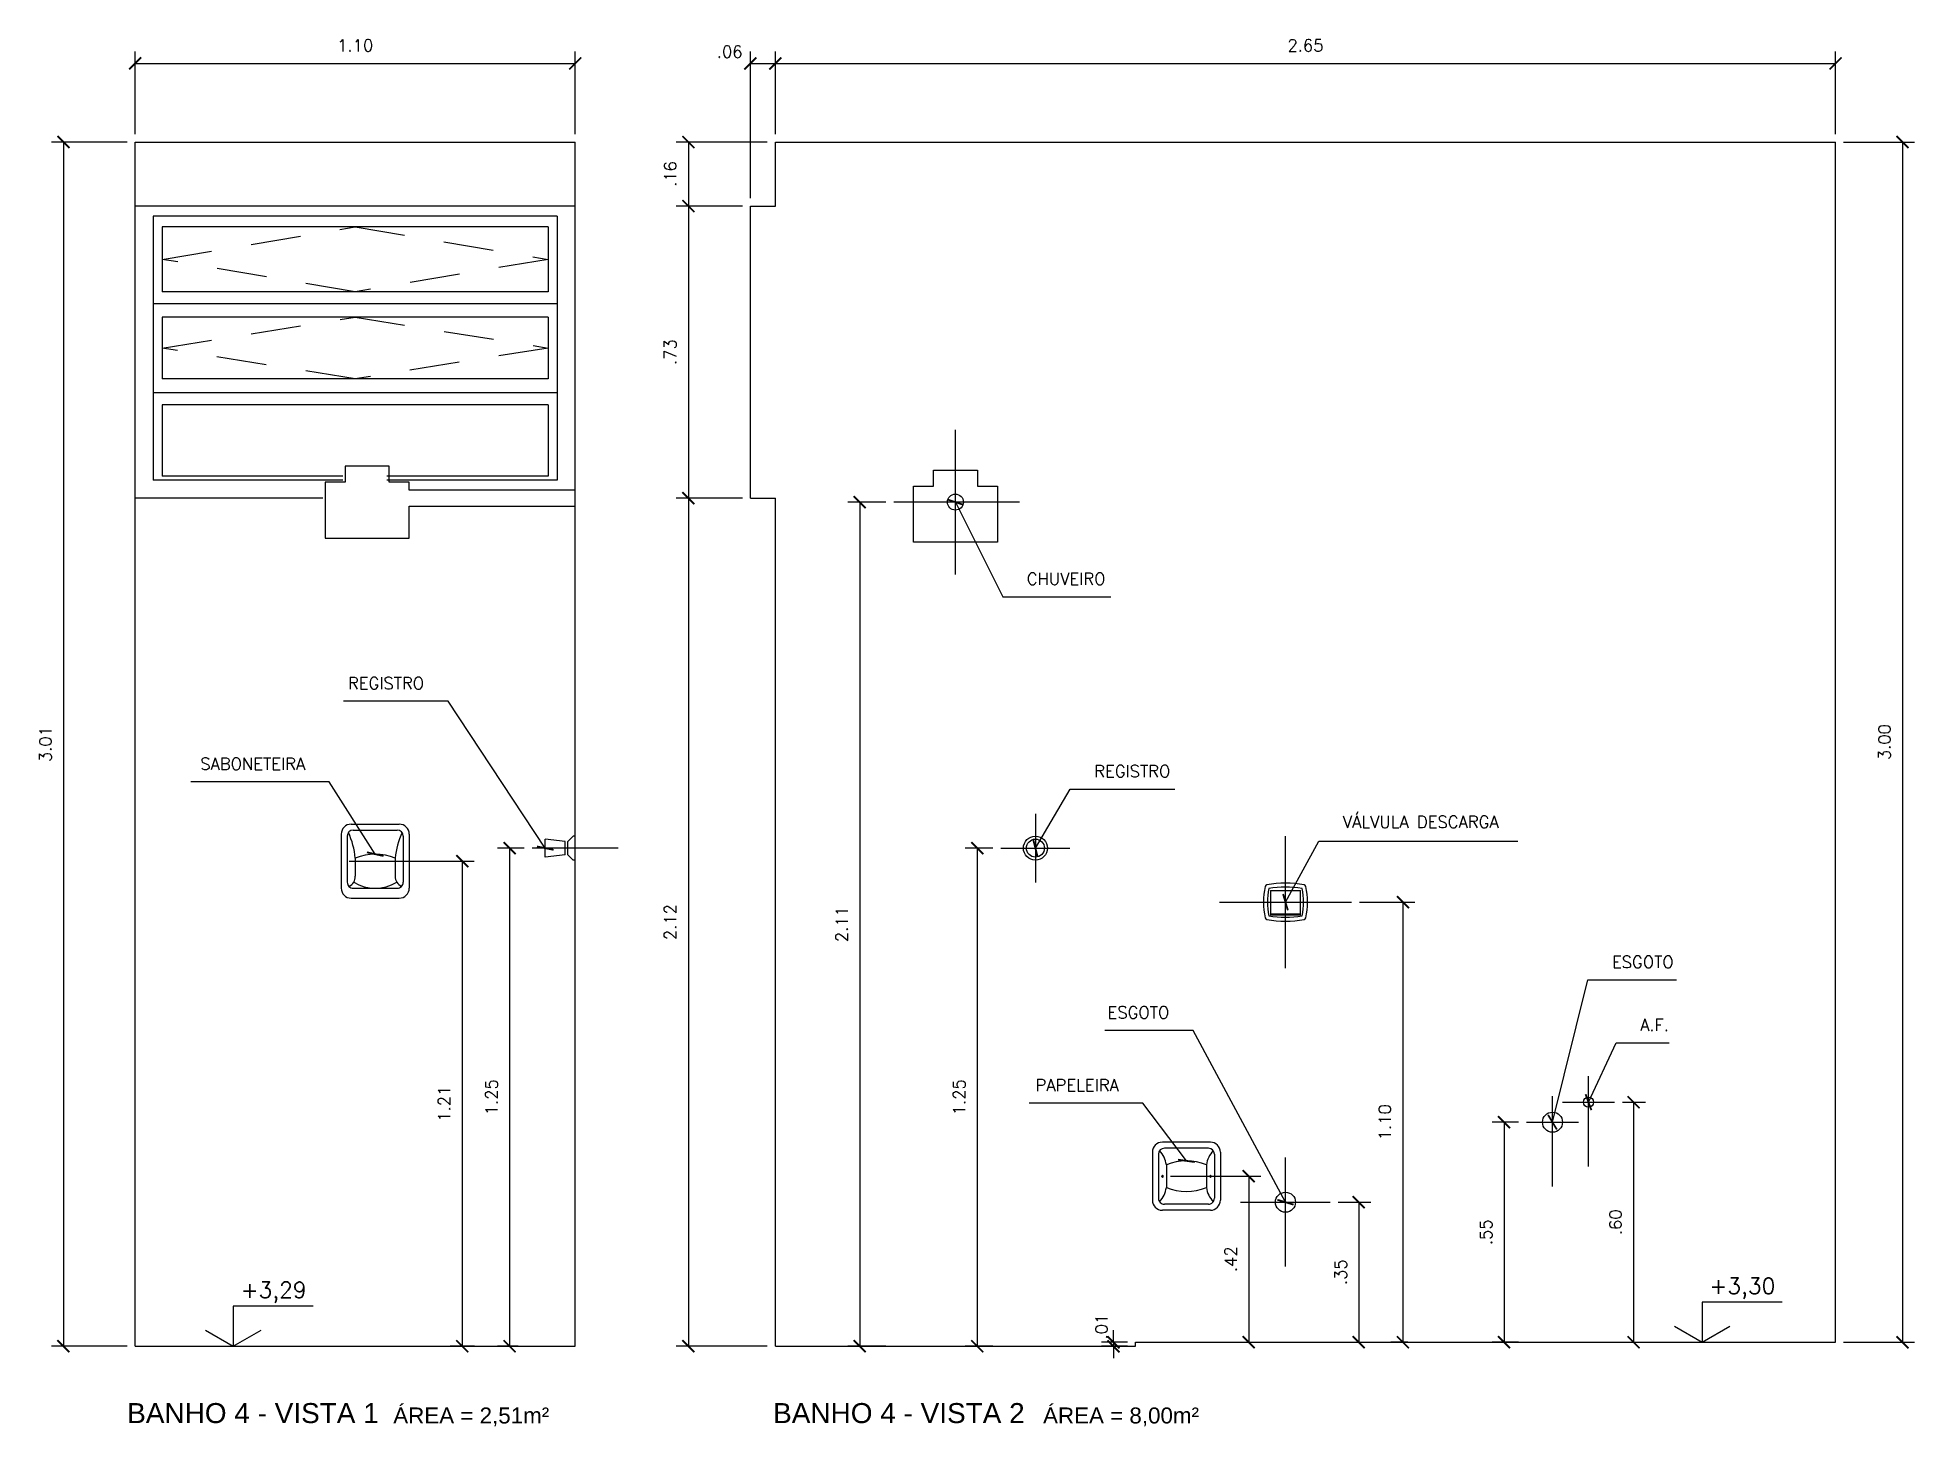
# Model space of a CAD drawing. Header units: millimetres. Extents: x 1 to 250, y 10 to 22.
# Drawn here: x 240.358 to 245.049, y 18.08 to 21.552 of the extents above; entities that cross this region are included whole.
import ezdxf

# ---------------------------------------------------------------- set-up
doc = ezdxf.new("R2010")
doc.units = ezdxf.units.MM
doc.linetypes.add('HIDDEN', pattern=[0.375, 0.25, -0.125])
for name, color, linetype in [('COTAS', 1, 'Continuous'), ('LPROJ', 7, 'HIDDEN'), ('LVISTA01', 8, 'Continuous'), ('LVISTA02', 1, 'Continuous'), ('NOTAS', 2, 'Continuous'), ('PEÇAS', 7, 'Continuous'), ('PEÇAS50', 8, 'Continuous'), ('REVEST', 2, 'Continuous')]:
    doc.layers.add(name, color=color, linetype=linetype)
doc.styles.add('60-20', font='romans.shx', dxfattribs={"height": 0.03})
doc.styles.add('60-50', font='romans.shx', dxfattribs={"height": 0.075})
doc.styles.add('80-20', font='romans.shx', dxfattribs={"height": 0.04})
doc.styles.add('ARIAL', font='arial.ttf', dxfattribs={"height": 0.05})
doc.dimstyles.new('20', dxfattribs={"dimtxt": 0.1, "dimasz": 0.075, "dimexe": 0.075, "dimexo": 0.05, "dimgap": 0.075, "dimtad": 1, "dimzin": 4, "dimdsep": 46, "dimtxsty": '60-50', "dimblk1": 'ARCHTICK', "dimblk2": 'ARCHTICK', "dimsah": 1, "dimcen": 2.5, "dimclrt": 3, "dimadec": 0, "dimazin": 0, "dimtfac": 1, "dimtmove": 2, "dimatfit": 3, "dimldrblk": 'ARCHTICK', "dimfxl": 1, "dimarcsym": 0})

# ---------------------------------------------------------------- blocks, each defined once
blk = doc.blocks.new('_ARCHTICK')
at = {"color": 0, "linetype": 'ByBlock', "const_width": 0.15}
blk.add_lwpolyline([(-0.5, -0.5), (0.5, 0.5)], dxfattribs=at)
blk = doc.blocks.new('*D101')
at = {"color": 0, "linetype": 'ByBlock'}
for p, q in [((240.6016848436309, 21.31086577955052), (240.6016848436309, 21.51734985800593)), ((240.6016848436309, 21.48734985800593), (241.7016848436309, 21.48734985800593)), ((241.7016848436309, 21.31086577955052), (241.7016848436309, 21.51734985800593))]:
    blk.add_line(p, q, dxfattribs=at)
at = {"layer": 'DEFPOINTS', "color": 0, "linetype": 'ByBlock'}
for p in [(241.7016848436309, 21.48734985800593), (240.6016848436309, 21.29086577955052), (241.7016848436309, 21.29086577955052)]:
    blk.add_point(p, dxfattribs=at)
at = {"color": 0, "linetype": 'ByBlock', "xscale": 0.03, "yscale": 0.03, "zscale": 0.03, "rotation": 180}
blk.add_blockref('_ARCHTICK', (240.6016848436309, 21.48734985800593), dxfattribs=at)
at = {"color": 0, "linetype": 'ByBlock', "xscale": 0.03, "yscale": 0.03, "zscale": 0.03}
blk.add_blockref('_ARCHTICK', (241.7016848436309, 21.48734985800593), dxfattribs=at)
at = {"color": 3, "linetype": 'ByBlock', "insert": (241.1516848436309, 21.53234985800593), "char_height": 0.03, "attachment_point": 5, "style": '60-20'}
blk.add_mtext('1.10', dxfattribs=at)
blk = doc.blocks.new('*D102')
at = {"color": 0, "linetype": 'ByBlock'}
for p, q in [((242.2016848436309, 21.31086577955052), (242.2016848436309, 21.51734985800593)), ((242.2016848436309, 21.48734985800593), (244.8516848436309, 21.48734985800593)), ((244.8516848436309, 21.31086577955052), (244.8516848436309, 21.51734985800593))]:
    blk.add_line(p, q, dxfattribs=at)
at = {"layer": 'DEFPOINTS', "color": 0, "linetype": 'ByBlock'}
for p in [(244.8516848436309, 21.48734985800593), (242.2016848436309, 21.29086577955052), (244.8516848436309, 21.29086577955052)]:
    blk.add_point(p, dxfattribs=at)
at = {"color": 0, "linetype": 'ByBlock', "xscale": 0.03, "yscale": 0.03, "zscale": 0.03, "rotation": 180}
blk.add_blockref('_ARCHTICK', (242.2016848436309, 21.48734985800593), dxfattribs=at)
at = {"color": 0, "linetype": 'ByBlock', "xscale": 0.03, "yscale": 0.03, "zscale": 0.03}
blk.add_blockref('_ARCHTICK', (244.8516848436309, 21.48734985800593), dxfattribs=at)
at = {"color": 3, "linetype": 'ByBlock', "insert": (243.5266848436309, 21.53234985800593), "char_height": 0.03, "attachment_point": 5, "style": '60-20'}
blk.add_mtext('2.65', dxfattribs=at)
blk = doc.blocks.new('*D121')
at = {"color": 0, "linetype": 'ByBlock'}
for p, q in [((242.1393893352607, 21.15086590397241), (242.1393893352607, 21.51734985800593)), ((242.1393893352607, 21.48734985800593), (242.2016848436309, 21.48734985800593)), ((242.2016848436309, 21.31086577955052), (242.2016848436309, 21.51734985800593))]:
    blk.add_line(p, q, dxfattribs=at)
at = {"layer": 'DEFPOINTS', "color": 0, "linetype": 'ByBlock'}
for p in [(242.2016848436309, 21.48734985800593), (242.2016848436309, 21.29086577955052), (242.1393893352607, 21.13086590397241)]:
    blk.add_point(p, dxfattribs=at)
at = {"color": 0, "linetype": 'ByBlock', "xscale": 0.03, "yscale": 0.03, "zscale": 0.03, "rotation": 180}
blk.add_blockref('_ARCHTICK', (242.1393893352607, 21.48734985800593), dxfattribs=at)
at = {"color": 0, "linetype": 'ByBlock', "xscale": 0.03, "yscale": 0.03, "zscale": 0.03}
blk.add_blockref('_ARCHTICK', (242.2016848436309, 21.48734985800593), dxfattribs=at)
at = {"color": 3, "linetype": 'ByBlock', "insert": (242.0876061489806, 21.51656110152322), "char_height": 0.03, "attachment_point": 5, "style": '60-20'}
blk.add_mtext('.06', dxfattribs=at)
blk = doc.blocks.new('*D271')
at = {"color": 0, "linetype": 'ByBlock'}
for p, q in [((242.1816848436309, 21.29086577955052), (241.9542426573734, 21.29086577955052)), ((241.9842426573734, 21.29086577955052), (241.9842426573734, 21.13086590397241)), ((242.1193893352607, 21.13086590397241), (241.9542426573734, 21.13086590397241))]:
    blk.add_line(p, q, dxfattribs=at)
at = {"layer": 'DEFPOINTS', "color": 0, "linetype": 'ByBlock'}
for p in [(242.2016848436309, 21.29086577955052), (241.9842426573734, 21.13086590397241), (242.1393893352607, 21.13086590397241)]:
    blk.add_point(p, dxfattribs=at)
at = {"color": 0, "linetype": 'ByBlock', "xscale": 0.03, "yscale": 0.03, "zscale": 0.03}
for p, rotation in [((241.9842426573734, 21.29086577955052), 90), ((241.9842426573734, 21.13086590397241), 270)]:
    blk.add_blockref('_ARCHTICK', p, dxfattribs=dict(at, rotation=rotation))
at = {"color": 3, "linetype": 'ByBlock', "insert": (241.9392426573734, 21.21086584176147), "char_height": 0.03, "attachment_point": 5, "rotation": 90, "style": '60-20'}
blk.add_mtext('.16', dxfattribs=at)
blk = doc.blocks.new('*D272')
at = {"color": 0, "linetype": 'ByBlock'}
for p, q in [((241.9842426573734, 21.13086590397241), (241.9842426573734, 20.40091402574441)), ((242.1193893352607, 20.40091402574441), (241.9542426573734, 20.40091402574441))]:
    blk.add_line(p, q, dxfattribs=at)
at = {"layer": 'DEFPOINTS', "color": 0, "linetype": 'ByBlock'}
for p in [(242.1393893352607, 21.13086590397241), (241.9842426573734, 20.40091402574441), (242.1393893352607, 20.40091402574441)]:
    blk.add_point(p, dxfattribs=at)
at = {"color": 0, "linetype": 'ByBlock', "xscale": 0.03, "yscale": 0.03, "zscale": 0.03}
for p, rotation in [((241.9842426573734, 21.13086590397241), 90), ((241.9842426573734, 20.40091402574441), 270)]:
    blk.add_blockref('_ARCHTICK', p, dxfattribs=dict(at, rotation=rotation))
at = {"color": 3, "linetype": 'ByBlock', "insert": (241.9392426573734, 20.76588996485841), "char_height": 0.03, "attachment_point": 5, "rotation": 90, "style": '60-20'}
blk.add_mtext('.73', dxfattribs=at)
blk = doc.blocks.new('*D273')
at = {"color": 0, "linetype": 'ByBlock'}
for p, q in [((241.9842426573734, 20.40091402574441), (241.9842426573734, 18.28086577955051)), ((242.1816848436308, 18.28086577955051), (241.9542426573734, 18.28086577955051))]:
    blk.add_line(p, q, dxfattribs=at)
at = {"layer": 'DEFPOINTS', "color": 0, "linetype": 'ByBlock'}
for p in [(242.1393893352607, 20.40091402574441), (241.9842426573734, 18.28086577955051), (242.2016848436309, 18.28086577955051)]:
    blk.add_point(p, dxfattribs=at)
at = {"color": 0, "linetype": 'ByBlock', "xscale": 0.03, "yscale": 0.03, "zscale": 0.03}
for p, rotation in [((241.9842426573734, 20.40091402574441), 90), ((241.9842426573734, 18.28086577955051), 270)]:
    blk.add_blockref('_ARCHTICK', p, dxfattribs=dict(at, rotation=rotation))
at = {"color": 3, "linetype": 'ByBlock', "insert": (241.9392426573734, 19.34088990264746), "char_height": 0.03, "attachment_point": 5, "rotation": 90, "style": '60-20'}
blk.add_mtext('2.12', dxfattribs=at)
blk = doc.blocks.new('*D274')
at = {"color": 0, "linetype": 'ByBlock'}
for p, q in [((243.0467016838364, 18.29086577955051), (243.0467016838364, 18.32086577955051)), ((243.0816848436309, 18.29086577955051), (243.0167016838364, 18.29086577955051)), ((243.0816848436309, 18.28086577955051), (243.0167016838364, 18.28086577955051)), ((243.0467016838364, 18.29086577955051), (243.0467016838364, 18.28086577955051)), ((243.0467016838364, 18.29086577955051), (243.0467016838364, 18.28086577955051)), ((243.0467016838364, 18.28086577955051), (243.0467016838364, 18.25086577955051))]:
    blk.add_line(p, q, dxfattribs=at)
at = {"layer": 'DEFPOINTS', "color": 0, "linetype": 'ByBlock'}
for p in [(243.0467016838364, 18.28086577955051), (243.1016848436309, 18.29086577955051), (243.1016848436309, 18.28086577955051)]:
    blk.add_point(p, dxfattribs=at)
at = {"color": 0, "linetype": 'ByBlock', "xscale": 0.03, "yscale": 0.03, "zscale": 0.03}
for p, rotation in [((243.0467016838364, 18.29086577955051), 270), ((243.0467016838364, 18.28086577955051), 90)]:
    blk.add_blockref('_ARCHTICK', p, dxfattribs=dict(at, rotation=rotation))
at = {"color": 3, "linetype": 'ByBlock', "insert": (243.0167956304868, 18.32990060739218), "char_height": 0.03, "attachment_point": 5, "rotation": 90, "style": '60-20'}
blk.add_mtext('.01', dxfattribs=at)
blk = doc.blocks.new('*D275')
at = {"color": 0, "linetype": 'ByBlock'}
for p, q in [((244.8716848436309, 21.29086577955052), (245.0487722367738, 21.29086577955052)), ((245.0187722367738, 21.29086577955052), (245.0187722367738, 18.29086577955051)), ((244.8716848436309, 18.29086577955051), (245.0487722367738, 18.29086577955051))]:
    blk.add_line(p, q, dxfattribs=at)
at = {"layer": 'DEFPOINTS', "color": 0, "linetype": 'ByBlock'}
for p in [(244.8516848436309, 21.29086577955052), (244.8516848436309, 18.29086577955051), (245.0187722367738, 18.29086577955051)]:
    blk.add_point(p, dxfattribs=at)
at = {"color": 0, "linetype": 'ByBlock', "xscale": 0.03, "yscale": 0.03, "zscale": 0.03}
for p, rotation in [((245.0187722367738, 21.29086577955052), 90), ((245.0187722367738, 18.29086577955051), 270)]:
    blk.add_blockref('_ARCHTICK', p, dxfattribs=dict(at, rotation=rotation))
at = {"color": 3, "linetype": 'ByBlock', "insert": (244.9737722367738, 19.79086577955051), "char_height": 0.03, "attachment_point": 5, "rotation": 90, "style": '60-20'}
blk.add_mtext('3.00', dxfattribs=at)
blk = doc.blocks.new('*D276')
at = {"color": 0, "linetype": 'ByBlock'}
for p, q in [((240.5816848436309, 21.29086577955052), (240.3923521346545, 21.29086577955052)), ((240.4223521346545, 21.29086577955052), (240.4223521346545, 18.28086577955051)), ((240.581684843631, 18.28086577955051), (240.3923521346545, 18.28086577955051))]:
    blk.add_line(p, q, dxfattribs=at)
at = {"layer": 'DEFPOINTS', "color": 0, "linetype": 'ByBlock'}
for p in [(240.6016848436309, 21.29086577955052), (240.4223521346545, 18.28086577955051), (240.601684843631, 18.28086577955051)]:
    blk.add_point(p, dxfattribs=at)
at = {"color": 0, "linetype": 'ByBlock', "xscale": 0.03, "yscale": 0.03, "zscale": 0.03}
for p, rotation in [((240.4223521346545, 21.29086577955052), 90), ((240.4223521346545, 18.28086577955051), 270)]:
    blk.add_blockref('_ARCHTICK', p, dxfattribs=dict(at, rotation=rotation))
at = {"color": 3, "linetype": 'ByBlock', "insert": (240.3773521346546, 19.78586577955051), "char_height": 0.03, "attachment_point": 5, "rotation": 90, "style": '60-20'}
blk.add_mtext('3.01', dxfattribs=at)
blk = doc.blocks.new('*D286')
at = {"color": 0, "linetype": 'ByBlock'}
for p, q in [((244.3190293879061, 18.89086577955053), (244.3766530745836, 18.89086577955053)), ((244.3466530745836, 18.89086577955053), (244.3466530745836, 18.29086577955051)), ((244.3190293879061, 18.29086577955051), (244.3766530745836, 18.29086577955051))]:
    blk.add_line(p, q, dxfattribs=at)
at = {"layer": 'DEFPOINTS', "color": 0, "linetype": 'ByBlock'}
for p in [(244.2990293879061, 18.89086577955053), (244.2990293879061, 18.29086577955051), (244.3466530745836, 18.29086577955051)]:
    blk.add_point(p, dxfattribs=at)
at = {"color": 0, "linetype": 'ByBlock', "xscale": 0.03, "yscale": 0.03, "zscale": 0.03}
for p, rotation in [((244.3466530745836, 18.89086577955053), 90), ((244.3466530745836, 18.29086577955051), 270)]:
    blk.add_blockref('_ARCHTICK', p, dxfattribs=dict(at, rotation=rotation))
at = {"color": 3, "linetype": 'ByBlock', "insert": (244.3016530745836, 18.59086577955052), "char_height": 0.03, "attachment_point": 5, "rotation": 90, "style": '60-20'}
blk.add_mtext('.60', dxfattribs=at)
blk = doc.blocks.new('*D287')
at = {"color": 0, "linetype": 'ByBlock'}
for p, q in [((244.0590091062092, 18.84086577955053), (243.9929539176331, 18.84086577955053)), ((244.0229539176331, 18.84086577955053), (244.0229539176331, 18.29086577955051)), ((244.0590091062092, 18.29086577955051), (243.9929539176331, 18.29086577955051))]:
    blk.add_line(p, q, dxfattribs=at)
at = {"layer": 'DEFPOINTS', "color": 0, "linetype": 'ByBlock'}
for p in [(244.0790091062092, 18.84086577955053), (244.0229539176331, 18.29086577955051), (244.0790091062092, 18.29086577955051)]:
    blk.add_point(p, dxfattribs=at)
at = {"color": 0, "linetype": 'ByBlock', "xscale": 0.03, "yscale": 0.03, "zscale": 0.03}
for p, rotation in [((244.0229539176331, 18.84086577955053), 90), ((244.0229539176331, 18.29086577955051), 270)]:
    blk.add_blockref('_ARCHTICK', p, dxfattribs=dict(at, rotation=rotation))
at = {"color": 3, "linetype": 'ByBlock', "insert": (243.9779539176331, 18.56586577955052), "char_height": 0.03, "attachment_point": 5, "rotation": 90, "style": '60-20'}
blk.add_mtext('.55', dxfattribs=at)
blk = doc.blocks.new('*D288')
at = {"color": 0, "linetype": 'ByBlock'}
for p, q in [((243.6087041166899, 18.64086577955053), (243.6898278948946, 18.64086577955053)), ((243.6598278948946, 18.64086577955053), (243.6598278948946, 18.29086577955051)), ((243.6087041166899, 18.29086577955051), (243.6898278948946, 18.29086577955051))]:
    blk.add_line(p, q, dxfattribs=at)
at = {"layer": 'DEFPOINTS', "color": 0, "linetype": 'ByBlock'}
for p in [(243.5887041166899, 18.64086577955053), (243.5887041166899, 18.29086577955051), (243.6598278948946, 18.29086577955051)]:
    blk.add_point(p, dxfattribs=at)
at = {"color": 0, "linetype": 'ByBlock', "xscale": 0.03, "yscale": 0.03, "zscale": 0.03}
for p, rotation in [((243.6598278948946, 18.64086577955053), 90), ((243.6598278948946, 18.29086577955051), 270)]:
    blk.add_blockref('_ARCHTICK', p, dxfattribs=dict(at, rotation=rotation))
at = {"color": 3, "linetype": 'ByBlock', "insert": (243.6148278948946, 18.46586577955052), "char_height": 0.03, "attachment_point": 5, "rotation": 90, "style": '60-20'}
blk.add_mtext('.35', dxfattribs=at)
blk = doc.blocks.new('*D289')
at = {"color": 0, "linetype": 'ByBlock'}
for p, q in [((243.1889654696277, 18.70586577955053), (243.4148989736724, 18.70586577955053)), ((243.3848989736724, 18.70586577955053), (243.3848989736724, 18.29086577955051)), ((243.3909575022906, 18.29086577955051), (243.4148989736724, 18.29086577955051))]:
    blk.add_line(p, q, dxfattribs=at)
at = {"layer": 'DEFPOINTS', "color": 0, "linetype": 'ByBlock'}
for p in [(243.1689654696277, 18.70586577955053), (243.3709575022906, 18.29086577955051), (243.3848989736724, 18.29086577955051)]:
    blk.add_point(p, dxfattribs=at)
at = {"color": 0, "linetype": 'ByBlock', "xscale": 0.03, "yscale": 0.03, "zscale": 0.03}
for p, rotation in [((243.3848989736724, 18.70586577955053), 90), ((243.3848989736724, 18.29086577955051), 270)]:
    blk.add_blockref('_ARCHTICK', p, dxfattribs=dict(at, rotation=rotation))
at = {"color": 3, "linetype": 'ByBlock', "insert": (243.3398989736724, 18.49836577955052), "char_height": 0.03, "attachment_point": 5, "rotation": 90, "style": '60-20'}
blk.add_mtext('.42', dxfattribs=at)
blk = doc.blocks.new('*D290')
at = {"color": 0, "linetype": 'ByBlock'}
for p, q in [((243.6613895056396, 19.39086577955052), (243.8002043466102, 19.39086577955052)), ((243.7702043466102, 19.39086577955052), (243.7702043466102, 18.29086577955051)), ((243.7827838884521, 18.29086577955051), (243.7402043466102, 18.29086577955051))]:
    blk.add_line(p, q, dxfattribs=at)
at = {"layer": 'DEFPOINTS', "color": 0, "linetype": 'ByBlock'}
for p in [(243.6413895056396, 19.39086577955052), (243.7702043466102, 18.29086577955051), (243.8027838884521, 18.29086577955051)]:
    blk.add_point(p, dxfattribs=at)
at = {"color": 0, "linetype": 'ByBlock', "xscale": 0.03, "yscale": 0.03, "zscale": 0.03}
for p, rotation in [((243.7702043466102, 19.39086577955052), 90), ((243.7702043466102, 18.29086577955051), 270)]:
    blk.add_blockref('_ARCHTICK', p, dxfattribs=dict(at, rotation=rotation))
at = {"color": 3, "linetype": 'ByBlock', "insert": (243.7252043466102, 18.84086577955052), "char_height": 0.03, "attachment_point": 5, "rotation": 90, "style": '60-20'}
blk.add_mtext('1.10', dxfattribs=at)
blk = doc.blocks.new('*D291')
at = {"color": 0, "linetype": 'ByBlock'}
for p, q in [((242.7456541638938, 19.52586577955052), (242.6764258141799, 19.52586577955052)), ((242.7064258141799, 19.52586577955052), (242.7064258141799, 18.28086577955051)), ((242.7456541638938, 18.28086577955051), (242.6764258141799, 18.28086577955051))]:
    blk.add_line(p, q, dxfattribs=at)
at = {"layer": 'DEFPOINTS', "color": 0, "linetype": 'ByBlock'}
for p in [(242.7656541638938, 19.52586577955052), (242.7064258141799, 18.28086577955051), (242.7656541638938, 18.28086577955051)]:
    blk.add_point(p, dxfattribs=at)
at = {"color": 0, "linetype": 'ByBlock', "xscale": 0.03, "yscale": 0.03, "zscale": 0.03}
for p, rotation in [((242.7064258141799, 19.52586577955052), 90), ((242.7064258141799, 18.28086577955051), 270)]:
    blk.add_blockref('_ARCHTICK', p, dxfattribs=dict(at, rotation=rotation))
at = {"color": 3, "linetype": 'ByBlock', "insert": (242.6614258141799, 18.90336577955051), "char_height": 0.03, "attachment_point": 5, "rotation": 90, "style": '60-20'}
blk.add_mtext('1.25', dxfattribs=at)
blk = doc.blocks.new('*D292')
at = {"color": 0, "linetype": 'ByBlock'}
for p, q in [((242.4781590300384, 20.3908657795504), (242.3824961194353, 20.3908657795504)), ((242.4124961194353, 20.3908657795504), (242.4124961194353, 18.28086577955051)), ((242.4781590300384, 18.28086577955051), (242.3824961194353, 18.28086577955051))]:
    blk.add_line(p, q, dxfattribs=at)
at = {"layer": 'DEFPOINTS', "color": 0, "linetype": 'ByBlock'}
for p in [(242.4981590300384, 20.3908657795504), (242.4124961194353, 18.28086577955051), (242.4981590300384, 18.28086577955051)]:
    blk.add_point(p, dxfattribs=at)
at = {"color": 0, "linetype": 'ByBlock', "xscale": 0.03, "yscale": 0.03, "zscale": 0.03}
for p, rotation in [((242.4124961194353, 20.3908657795504), 90), ((242.4124961194353, 18.28086577955051), 270)]:
    blk.add_blockref('_ARCHTICK', p, dxfattribs=dict(at, rotation=rotation))
at = {"color": 3, "linetype": 'ByBlock', "insert": (242.3674961194353, 19.33586577955045), "char_height": 0.03, "attachment_point": 5, "rotation": 90, "style": '60-20'}
blk.add_mtext('2.11', dxfattribs=at)
blk = doc.blocks.new('*D293')
at = {"color": 0, "linetype": 'ByBlock'}
for p, q in [((241.1366848436309, 19.49336577955052), (241.4492227747715, 19.49336577955052)), ((241.4192227747715, 19.49336577955052), (241.4192227747715, 18.28086577955051)), ((241.4495759254618, 18.28086577955051), (241.3892227747715, 18.28086577955051))]:
    blk.add_line(p, q, dxfattribs=at)
at = {"layer": 'DEFPOINTS', "color": 0, "linetype": 'ByBlock'}
for p in [(241.1166848436309, 19.49336577955052), (241.4192227747715, 18.28086577955051), (241.4695759254618, 18.28086577955051)]:
    blk.add_point(p, dxfattribs=at)
at = {"color": 0, "linetype": 'ByBlock', "xscale": 0.03, "yscale": 0.03, "zscale": 0.03}
for p, rotation in [((241.4192227747715, 19.49336577955052), 90), ((241.4192227747715, 18.28086577955051), 270)]:
    blk.add_blockref('_ARCHTICK', p, dxfattribs=dict(at, rotation=rotation))
at = {"color": 3, "linetype": 'ByBlock', "insert": (241.3742227747715, 18.88711577955051), "char_height": 0.03, "attachment_point": 5, "rotation": 90, "style": '60-20'}
blk.add_mtext('1.21', dxfattribs=at)
blk = doc.blocks.new('*D294')
at = {"color": 0, "linetype": 'ByBlock'}
for p, q in [((241.5742608766442, 19.52586577955052), (241.5074859901996, 19.52586577955052)), ((241.5374859901996, 19.52586577955052), (241.5374859901996, 18.28086577955051)), ((241.5589280017555, 18.28086577955051), (241.5074859901996, 18.28086577955051))]:
    blk.add_line(p, q, dxfattribs=at)
at = {"layer": 'DEFPOINTS', "color": 0, "linetype": 'ByBlock'}
for p in [(241.5942608766442, 19.52586577955052), (241.5374859901996, 18.28086577955051), (241.5789280017555, 18.28086577955051)]:
    blk.add_point(p, dxfattribs=at)
at = {"color": 0, "linetype": 'ByBlock', "xscale": 0.03, "yscale": 0.03, "zscale": 0.03}
for p, rotation in [((241.5374859901996, 19.52586577955052), 90), ((241.5374859901996, 18.28086577955051), 270)]:
    blk.add_blockref('_ARCHTICK', p, dxfattribs=dict(at, rotation=rotation))
at = {"color": 3, "linetype": 'ByBlock', "insert": (241.4924859901996, 18.90336577955051), "char_height": 0.03, "attachment_point": 5, "rotation": 90, "style": '60-20'}
blk.add_mtext('1.25', dxfattribs=at)

msp = doc.modelspace()

# ---------------------------------------------------------------- linework, layer by layer
at = {"layer": 'LPROJ', "ltscale": 0.5}
for p, q in [((240.6694103084495, 20.99763859943141), (241.1516848436331, 21.078994892118)), ((241.1516848436331, 21.078994892118), (241.6339593788157, 20.99763859943141)), ((241.151684843633, 20.91628230674485), (240.6694103084495, 20.99763859943141)), ((241.6339593788157, 20.99763859943141), (241.151684843633, 20.91628230674485)), ((240.6694103084494, 20.77586885982072), (241.1516848436331, 20.85290110685723)), ((241.1516848436331, 20.85290110685723), (241.6339593788157, 20.77586885982072)), ((241.151684843633, 20.6988366127848), (240.6694103084494, 20.77586885982072)), ((241.6339593788157, 20.77586885982072), (241.151684843633, 20.6988366127848))]:
    msp.add_line(p, q, dxfattribs=at)
at = {"layer": 'LVISTA01'}
for p, q in [((240.6694103084494, 21.078994892118), (240.6694103084495, 20.91628230674482)), ((241.6339593788157, 21.07899489211797), (240.6694103084494, 21.078994892118)), ((241.6339593788157, 21.07899489211797), (241.6339593788157, 20.91628230674482)), ((241.6566848436345, 20.88628230674474), (240.6466848436308, 20.88628230674465)), ((241.6339593788156, 20.91628230674485), (240.6694103084494, 20.91628230674485)), ((241.6339593788157, 20.85290110685669), (240.6694103084494, 20.85290110685669)), ((240.6694103084494, 20.85290110685669), (240.6694103084494, 20.69883661278474)), ((241.6339593788157, 20.85290110685669), (241.6339593788157, 20.69883661278474)), ((241.6339593788156, 20.69883661278474), (240.6694103084495, 20.69883661278474)), ((241.6566848436345, 20.66426712937149), (240.6466848436307, 20.66426712937146)), ((241.6339593788157, 20.63426712937152), (240.6694103084495, 20.63426712937146)), ((240.6694103084495, 20.63426712937146), (240.6694103084495, 20.45591402574455)), ((241.6339593788157, 20.63426712937152), (241.6339593788157, 20.45591402574455)), ((241.1205547965505, 20.45591402574455), (240.6694103084495, 20.45591402574455)), ((241.6339593788157, 20.45591402574455), (241.2305547965505, 20.45591402574455))]:
    msp.add_line(p, q, dxfattribs=at)
at = {"layer": 'LVISTA02'}
for p, q in [((241.7016848436307, 21.13086590397241), (240.6016848436307, 21.13086590397241)), ((240.6466848436308, 21.10586590397286), (240.6466848436307, 20.44591402574445)), ((241.6566848436345, 21.10586590397283), (240.6466848436308, 21.10586590397286)), ((241.6566848436345, 21.10586590397283), (241.6566848436345, 20.44591402574442)), ((241.1205547965505, 20.44591402574444), (240.6466848436307, 20.44591402574445)), ((241.6566848436345, 20.44591402574442), (241.2305547965505, 20.44591402574443)), ((241.0705547965504, 20.40091402574441), (240.6016848436307, 20.40091402574441))]:
    msp.add_line(p, q, dxfattribs=at)
at = {"layer": 'NOTAS'}
for points in [[(244.7179237149147, 18.39086577955056), (244.5179237149147, 18.39086577955056), (244.5179237149147, 18.29086577955057)], [(241.0469700987246, 18.38086577955056), (240.8469700987246, 18.38086577955056), (240.8469700987246, 18.28086577955057)]]:
    msp.add_lwpolyline(points, dxfattribs=at)
at = {"layer": 'NOTAS', "color": 3}
for points in [[(240.7776880664219, 18.32086577955056), (240.8469700987246, 18.28086577955056), (240.9162521310274, 18.32086577955056)], [(244.448641682612, 18.33086577955056), (244.5179237149147, 18.29086577955056), (244.5872057472175, 18.33086577955056)]]:
    msp.add_lwpolyline(points, dxfattribs=at)
at = {"layer": 'PEÇAS', "color": 8}
for p, q in [((242.8516848436309, 19.61189645928763), (242.8516848436309, 19.43983509981341)), ((241.1466848436309, 19.57086577955052), (241.2566848436309, 19.57086577955051)), ((241.1316848436309, 19.55586577955052), (241.1316848436309, 19.44086577955053)), ((241.2716848436309, 19.55586577955052), (241.271684843631, 19.44086577955052)), ((241.8091088106177, 19.52586577955052), (241.5942608766442, 19.52586577955052)), ((242.7656541638938, 19.52586577955052), (242.937715523368, 19.52586577955052)), ((243.4766848436309, 19.2261611175418), (243.4766848436309, 19.55557044155924)), ((241.1516848436308, 19.50086577955051), (241.1516848436309, 19.45586577955054)), ((241.2516848436309, 19.50086577955052), (241.2516848436309, 19.45586577955055)), ((241.1466848436309, 19.42586577955052), (241.2566848436309, 19.42586577955052)), ((243.3119801816222, 19.39086577955052), (243.6413895056396, 19.39086577955052)), ((244.2340192470577, 18.73037838006622), (244.2340192470577, 18.95587592039893)), ((244.1440192470576, 18.68037838006622), (244.1440192470576, 18.90587592039893)), ((244.1690091062093, 18.89086577955053), (244.2990293879061, 18.89086577955053)), ((244.0790091062092, 18.84086577955053), (244.209029387906, 18.84086577955053)), ((243.2839654696277, 18.77586577955053), (243.1739654696277, 18.77586577955052)), ((243.1589654696277, 18.76086577955052), (243.1589654696277, 18.65086577955054)), ((243.1789654696277, 18.73425759424595), (243.1789654696277, 18.67747396485631)), ((243.2789654696278, 18.73425759424594), (243.2789654696277, 18.67747396485637)), ((243.2989654696277, 18.76086577955053), (243.2989654696277, 18.65086577955054)), ((243.4766848436309, 18.48037838006622), (243.4766848436309, 18.75288505260948)), ((243.2839654696277, 18.63586577955053), (243.1739654696277, 18.63586577955054)), ((243.364665570572, 18.64086577955053), (243.5887041166899, 18.64086577955053))]:
    msp.add_line(p, q, dxfattribs=at)
at = {"layer": 'PEÇAS'}
for p, q in [((241.1416848436309, 19.58586577955052), (241.2616848436309, 19.58586577955052)), ((241.1166848436309, 19.56086577955053), (241.1166848436309, 19.42586577955051)), ((241.286684843631, 19.56086577955053), (241.286684843631, 19.42586577955052)), ((241.6266848436309, 19.50336577955052), (241.6266848436309, 19.54836577955052)), ((241.6766848436309, 19.5426114486922), (241.6266848436309, 19.54836577955052)), ((241.6766848436309, 19.50912011040884), (241.6766848436309, 19.5426114486922)), ((241.6966848436309, 19.55586577955052), (241.6834305127726, 19.54261144869221)), ((241.6834305127726, 19.50912011040884), (241.6834305127726, 19.54261144869221)), ((241.7016848436309, 19.55586577955052), (241.6966848436309, 19.55586577955052)), ((241.6766848436309, 19.50912011040884), (241.6266848436309, 19.50336577955052)), ((241.6966848436309, 19.49586577955052), (241.6834305127726, 19.50912011040884)), ((241.7016848436309, 19.49586577955052), (241.6966848436309, 19.49586577955052)), ((241.1416848436309, 19.40086577955051), (241.2616848436309, 19.40086577955052)), ((243.4393001723539, 19.42040497958648), (243.514069514908, 19.42040497958648)), ((243.4393001723539, 19.42040497958648), (243.4393001723539, 19.35836577955053)), ((243.514069514908, 19.35836577955053), (243.514069514908, 19.42040497958648)), ((243.4393001723539, 19.36132657951456), (243.514069514908, 19.36132657951457)), ((243.514069514908, 19.35836577955053), (243.4393001723539, 19.35836577955053)), ((243.1439654696277, 18.76586577955053), (243.1439654696277, 18.64586577955053)), ((243.2889654696277, 18.79086577955053), (243.1689654696277, 18.79086577955053)), ((243.3139654696277, 18.76586577955053), (243.3139654696277, 18.64586577955053)), ((243.2889654696277, 18.62086577955053), (243.1689654696277, 18.62086577955053))]:
    msp.add_line(p, q, dxfattribs=at)
for points in [[(241.7016848436309, 20.42086577996968), (241.2866848436309, 20.42086577996968), (241.2866848436309, 20.44086577996966), (241.236684843631, 20.44086577996966), (241.236684843631, 20.48086577996968), (241.126684843631, 20.48086577996968), (241.126684843631, 20.44086577996966), (241.0766848436309, 20.44086577996966), (241.0766848436309, 20.30086577996967), (241.2866848436309, 20.30086577996967), (241.2866848436309, 20.38086577996966), (241.7016848436309, 20.38086577996966)], [(242.5466848436309, 20.43086577955038), (242.5966848436309, 20.43086577955038), (242.5966848436309, 20.4708657795504), (242.7066848436309, 20.4708657795504), (242.7066848436309, 20.43086577955038), (242.7566848436309, 20.43086577955038), (242.7566848436309, 20.2908657795504), (242.5466848436309, 20.2908657795504), (242.5466848436309, 20.43086577955038)]]:
    msp.add_lwpolyline(points, dxfattribs=at)
at = {"layer": 'PEÇAS', "color": 8}
msp.add_circle((242.8516848436309, 19.52586577955052), 0.03, dxfattribs=at)
at = {"layer": 'PEÇAS'}
for centre, radius in [((242.8516848436309, 19.52586577955052), 0.0225), ((244.1440192470576, 18.84086577955053), 0.025), ((244.2340192470577, 18.89086577955053), 0.0125), ((243.4766848436309, 18.64086577955053), 0.025)]:
    msp.add_circle(centre, radius, dxfattribs=at)
for centre, radius, start, end in [((241.1416848436309, 19.56086577955053), 0.025, 90, 180), ((241.2616848436309, 19.56086577955053), 0.025, 7.016477563892661e-15, 90), ((241.1416848436309, 19.42586577955051), 0.025, 180, 270), ((241.2616848436309, 19.42586577955052), 0.025, 269.999999999998, 7.016477563892661e-15), ((243.6048098436311, 19.39086577955053), 0.1831250000001474, 167.6112451833147, 192.3887548166895), ((243.4308325903019, 19.42908136471039), 0.005, 100.6763863518243, 167.6112451833463), ((243.4766848436309, 19.18586577955034), 0.2525000000001751, 79.32361364810096, 100.676386351899), ((243.6048098436311, 19.39086577955053), 0.1731250000001474, 168.7089640970707, 191.2910359029327), ((243.4766848436309, 19.18586577955034), 0.2425000000001751, 80.11045427640342, 99.88954572359658), ((243.3485598436311, 19.39086577955056), 0.1731249999998483, 348.7089640970389, 11.29103590293938), ((243.5225370969599, 19.42908136471039), 0.005, 12.38875481672834, 79.32361364817567), ((243.3485598436311, 19.39086577955056), 0.1831249999998483, 347.6112451832809, 12.38875481669868), ((243.4308325903019, 19.35265019439066), 0.005, 192.3887548166886, 259.3236136481757), ((243.4766848436309, 19.59586577955069), 0.2525000000001584, 259.3236136481036, 280.6763863518998), ((243.4766848436309, 19.59586577955069), 0.2425000000001584, 260.110454276406, 279.8895457235973), ((243.5225370969599, 19.35265019439066), 0.005, 280.6763863518243, 347.6112451832716), ((243.5266848436309, 19.34836577955054), 1.4210854715202e-14, 267.7847571316923, 216.869897645844), ((243.1689654696277, 18.76586577955053), 0.025, 90, 180), ((243.2889654696277, 18.76586577955053), 0.025, 7.016477563892661e-15, 90), ((243.1689654696277, 18.64586577955053), 0.025, 180, 270), ((243.2889654696277, 18.64586577955053), 0.025, 270, 7.016477563892661e-15)]:
    msp.add_arc(centre, radius, start, end, dxfattribs=at)
at = {"layer": 'PEÇAS', "color": 8}
for centre, radius, start, end in [((241.1466848436309, 19.55586577955052), 0.015, 89.99999999999775, 179.9999999999923), ((240.9693611514699, 19.4863960673347), 0.1828969690694839, 4.537640697356904, 25.37369311800103), ((241.4340085357919, 19.4863960673347), 0.1828969690694839, 154.626306881999, 175.4623593026431), ((241.2566848436309, 19.55586577955051), 0.015, 7.742125462883165e-12, 89.99999999999798), ((241.201684843631, 19.38086577955086), 0.1299999999996577, 67.38013505192558, 112.6198649481698), ((241.1466848436309, 19.44086577955052), 0.015, 179.9999999999915, 270), ((241.1252438160402, 19.45442172039169), 0.02648043139584216, 294.1513492153235, 3.126065343578253), ((241.2016848436309, 19.5313127847243), 0.1054470051737625, 239.3037300601001, 300.6962699399131), ((241.2781258712217, 19.45442172039169), 0.02648043139584216, 176.8739346564218, 245.8486507846765), ((241.2566848436309, 19.44086577955052), 0.015, 269.9999999999986, 7.016477563892661e-15), ((243.1739654696277, 18.76086577955052), 0.015, 90.00000000000203, 179.9999999999923), ((243.1137753918031, 18.72478189382682), 0.06587514816079104, 8.270304505735886, 43.07437311644831), ((243.3441555474524, 18.72478189382682), 0.06587514816078989, 136.9256268835517, 171.7296954942641), ((243.2839654696277, 18.76086577955052), 0.015, 7.742125462883165e-12, 90.00000000000225), ((243.2289654696277, 18.61425759424629), 0.1299999999996577, 67.38013505183021, 112.6198649480744), ((243.1137753918031, 18.68694966527424), 0.06587514816079104, 316.9256268835517, 351.7296954942641), ((243.2289654696277, 18.79747396485476), 0.1299999999996577, 247.3801350517215, 292.619864948346), ((243.3441555474524, 18.68694966527424), 0.06587514816078989, 188.2703045057359, 223.0743731164484), ((243.1739654696277, 18.65086577955054), 0.015, 179.9999999999864, 269.999999999998), ((243.2839654696277, 18.65086577955053), 0.015, 269.9999999999977, 1.356890163932433e-11)]:
    msp.add_arc(centre, radius, start, end, dxfattribs=at)
msp.add_ellipse((243.1689654696277, 18.70586577955053), major_axis=(0, 0.002811580813432357), ratio=0.4185102000500169, dxfattribs=at)
at = {"layer": 'PEÇAS', "color": 8, "extrusion": (0, 0, -1)}
msp.add_ellipse((243.2889654696277, 18.70586577955053), major_axis=(0, 0.002811580813432357), ratio=0.4185102000500169, dxfattribs=at)
at = {"layer": 'PEÇAS50'}
for p, q in [((242.6516848436309, 20.21002713823123), (242.6516848436309, 20.57170442086957)), ((242.8122148680822, 20.3908657795504), (242.4981590300384, 20.3908657795504))]:
    msp.add_line(p, q, dxfattribs=at)
msp.add_circle((242.6516848436309, 20.3908657795504), 0.01999999999999957, dxfattribs=at)
at = {"layer": 'REVEST'}
for p, q in [((240.601684843631, 18.28086577955051), (240.6016848436309, 21.29086577955052)), ((240.6016848436309, 21.29086577955052), (241.7016848436309, 21.29086577955052)), ((241.7016848436309, 18.28086577955051), (241.7016848436309, 21.29086577955052)), ((242.2016848436309, 21.29086577955052), (244.8516848436309, 21.29086577955052)), ((242.2016848436309, 21.13086590397241), (242.2016848436309, 21.29086577955052)), ((244.8516848436309, 18.29086577955051), (244.8516848436309, 21.29086577955052)), ((242.1393893352607, 20.40091402574441), (242.1393893352607, 21.13086590397241)), ((242.1393893352607, 21.13086590397241), (242.2016848436309, 21.13086590397241)), ((242.1393893352607, 20.40091402574441), (242.2016848436309, 20.40091402574441)), ((242.2016848436309, 18.28086577955051), (242.2016848436309, 20.40091402574441)), ((240.601684843631, 18.28086577955051), (241.7016848436309, 18.28086577955051)), ((242.2016848436309, 18.28086577955051), (243.1016848436309, 18.28086577955051)), ((243.1016848436309, 18.29086577955051), (244.8516848436309, 18.29086577955051)), ((243.1016848436309, 18.28086577955051), (243.1016848436309, 18.29086577955051))]:
    msp.add_line(p, q, dxfattribs=at)

# ---------------------------------------------------------------- texts
at = {"layer": 'COTAS', "color": 3, "char_height": 0.03, "style": '60-20'}
for s, insert, attachment_point in [('CHUVEIRO', (242.8301260365998, 20.19914968762887), 4), ('REGISTRO', (241.3237641423925, 19.93804234330119), 6), ('SABONETEIRA', (241.0266831026705, 19.73677441931196), 6), ('REGISTRO', (242.9986989478785, 19.7181482268928), 4), ('VÁLVULA DESCARGA', (243.6200272549295, 19.591440093692), 4), ('ESGOTO', (244.2927440966521, 19.24131535029753), 4), ('ESGOTO', (243.1862959337049, 19.11527085522599), 6), ('A.F.', (244.363205829579, 19.08393248698488), 4), ('PAPELEIRA', (243.0601621777045, 18.93320612617768), 6)]:
    msp.add_mtext(s, dxfattribs=dict(at, insert=insert, attachment_point=attachment_point))
at = {"layer": 'NOTAS', "color": 3, "style": '80-20'}
for s, p in [('+3,29', (240.8656003624294, 18.40166374148773)), ('+3,30', (244.5365539786195, 18.41166374148773))]:
    msp.add_text(s, height=0.04, dxfattribs=at).set_placement(p)
at = {"layer": 'NOTAS', "style": 'ARIAL'}
for s, height, p in [('BANHO 4 - VISTA 1', 0.05, (240.581711817251, 18.08879807487239)), ('ÁREA = 2,51m²', 0.04, (241.2467600265794, 18.08778726928225)), ('BANHO 4 - VISTA 2', 0.05, (242.1961439908064, 18.08879807487239)), ('ÁREA = 8,00m²', 0.04, (242.8708102091294, 18.08778726928225))]:
    msp.add_text(s, height=height, dxfattribs=at).set_placement(p)

# ---------------------------------------------------------------- dimensions: what is measured, and where the dimension line sits
at = {"layer": 'COTAS'}
for p1, p2, distance, picture, middle in [((240.6016848436309, 21.29086577955052), (241.7016848436309, 21.29086577955052), 0.19648407845541271, '*D101', (241.1516848436309, 21.53234985800593)), ((242.2016848436309, 21.29086577955052), (244.8516848436309, 21.29086577955052), 0.19648407845541274, '*D102', (243.5266848436309, 21.53234985800593))]:
    dim = msp.add_aligned_dim(p1=p1, p2=p2, distance=distance, dimstyle='20', override={"dimtxt": 0.02, "dimasz": 0.03, "dimexe": 0.03, "dimexo": 0.02, "dimgap": 0.03, "dimtxsty": '60-20'}, dxfattribs=at)
    dim.commit()
    dim.dimension.update_dxf_attribs({"geometry": picture, "text_midpoint": middle})
dim = msp.add_linear_dim(base=(242.2016848436309, 21.48734985800593), p1=(242.1393893352607, 21.13086590397241), p2=(242.2016848436309, 21.29086577955052), dimstyle='20', override={"dimtxt": 0.02, "dimasz": 0.03, "dimexe": 0.03, "dimexo": 0.02, "dimgap": 0.03, "dimtxsty": '60-20'}, dxfattribs=at)
dim.commit()
dim.dimension.update_dxf_attribs({"geometry": '*D121', "text_midpoint": (242.0876061489806, 21.51656110152322), "dimtype": 160})
for base, p1, p2, override, picture, middle in [((240.4223521346545, 18.28086577955051), (240.6016848436309, 21.29086577955052), (240.601684843631, 18.28086577955051), {"dimtxt": 0.02, "dimasz": 0.03, "dimexe": 0.03, "dimexo": 0.02, "dimgap": 0.03, "dimtxsty": '60-20'}, '*D276', (240.3773521346546, 19.78586577955051)), ((241.9842426573734, 21.13086590397241), (242.2016848436309, 21.29086577955052), (242.1393893352607, 21.13086590397241), {"dimtxt": 0.02, "dimasz": 0.03, "dimexe": 0.03, "dimexo": 0.02, "dimgap": 0.03, "dimtxsty": '60-20'}, '*D271', (241.9392426573734, 21.21086584176147)), ((245.0187722367738, 18.29086577955051), (244.8516848436309, 21.29086577955052), (244.8516848436309, 18.29086577955051), {"dimtxt": 0.02, "dimasz": 0.03, "dimexe": 0.03, "dimexo": 0.02, "dimgap": 0.03, "dimtxsty": '60-20'}, '*D275', (244.9737722367738, 19.79086577955051)), ((241.9842426573734, 20.40091402574441), (242.1393893352607, 21.13086590397241), (242.1393893352607, 20.40091402574441), {"dimtxt": 0.02, "dimasz": 0.03, "dimexe": 0.03, "dimexo": 0.02, "dimgap": 0.03, "dimtxsty": '60-20', "dimse1": 1}, '*D272', (241.9392426573734, 20.76588996485841)), ((241.9842426573734, 18.28086577955051), (242.1393893352607, 20.40091402574441), (242.2016848436309, 18.28086577955051), {"dimtxt": 0.02, "dimasz": 0.03, "dimexe": 0.03, "dimexo": 0.02, "dimgap": 0.03, "dimtxsty": '60-20', "dimse1": 1}, '*D273', (241.9392426573734, 19.34088990264746)), ((242.4124961194353, 18.28086577955051), (242.4981590300384, 20.3908657795504), (242.4981590300384, 18.28086577955051), {"dimtxt": 0.02, "dimasz": 0.03, "dimexe": 0.03, "dimexo": 0.02, "dimgap": 0.03, "dimtxsty": '60-20'}, '*D292', (242.3674961194353, 19.33586577955045)), ((241.5374859901996, 18.28086577955051), (241.5942608766442, 19.52586577955052), (241.5789280017555, 18.28086577955051), {"dimtxt": 0.02, "dimasz": 0.03, "dimexe": 0.03, "dimexo": 0.02, "dimgap": 0.03, "dimtxsty": '60-20'}, '*D294', (241.4924859901996, 18.90336577955051)), ((242.7064258141799, 18.28086577955051), (242.7656541638938, 19.52586577955052), (242.7656541638938, 18.28086577955051), {"dimtxt": 0.02, "dimasz": 0.03, "dimexe": 0.03, "dimexo": 0.02, "dimgap": 0.03, "dimtxsty": '60-20'}, '*D291', (242.6614258141799, 18.90336577955051)), ((241.4192227747715, 18.28086577955051), (241.1166848436309, 19.49336577955052), (241.4695759254618, 18.28086577955051), {"dimtxt": 0.02, "dimasz": 0.03, "dimexe": 0.03, "dimexo": 0.02, "dimgap": 0.03, "dimtxsty": '60-20'}, '*D293', (241.3742227747715, 18.88711577955051)), ((243.7702043466102, 18.29086577955051), (243.6413895056396, 19.39086577955052), (243.8027838884521, 18.29086577955051), {"dimtxt": 0.02, "dimasz": 0.03, "dimexe": 0.03, "dimexo": 0.02, "dimgap": 0.03, "dimtxsty": '60-20'}, '*D290', (243.7252043466102, 18.84086577955052)), ((244.3466530745836, 18.29086577955051), (244.2990293879061, 18.89086577955053), (244.2990293879061, 18.29086577955051), {"dimtxt": 0.02, "dimasz": 0.03, "dimexe": 0.03, "dimexo": 0.02, "dimgap": 0.03, "dimtxsty": '60-20'}, '*D286', (244.3016530745836, 18.59086577955052)), ((244.0229539176331, 18.29086577955051), (244.0790091062092, 18.84086577955053), (244.0790091062092, 18.29086577955051), {"dimtxt": 0.02, "dimasz": 0.03, "dimexe": 0.03, "dimexo": 0.02, "dimgap": 0.03, "dimtxsty": '60-20'}, '*D287', (243.9779539176331, 18.56586577955052)), ((243.3848989736724, 18.29086577955051), (243.1689654696277, 18.70586577955053), (243.3709575022906, 18.29086577955051), {"dimtxt": 0.02, "dimasz": 0.03, "dimexe": 0.03, "dimexo": 0.02, "dimgap": 0.03, "dimtxsty": '60-20'}, '*D289', (243.3398989736724, 18.49836577955052)), ((243.6598278948946, 18.29086577955051), (243.5887041166899, 18.64086577955053), (243.5887041166899, 18.29086577955051), {"dimtxt": 0.02, "dimasz": 0.03, "dimexe": 0.03, "dimexo": 0.02, "dimgap": 0.03, "dimtxsty": '60-20'}, '*D288', (243.6148278948946, 18.46586577955052))]:
    dim = msp.add_linear_dim(base=base, p1=p1, p2=p2, angle=90, dimstyle='20', override=override, dxfattribs=at)
    dim.commit()
    dim.dimension.update_dxf_attribs({"geometry": picture, "text_midpoint": middle})
dim = msp.add_linear_dim(base=(243.0467016838364, 18.28086577955051), p1=(243.1016848436309, 18.29086577955051), p2=(243.1016848436309, 18.28086577955051), angle=90, dimstyle='20', override={"dimtxt": 0.02, "dimasz": 0.03, "dimexe": 0.03, "dimexo": 0.02, "dimgap": 0.03, "dimtxsty": '60-20'}, dxfattribs=at)
dim.commit()
dim.dimension.update_dxf_attribs({"geometry": '*D274', "text_midpoint": (243.0167956304868, 18.32990060739218), "dimtype": 160})

# ---------------------------------------------------------------- leaders
at = {"layer": 'COTAS', "annotation_type": 0, "has_hookline": 1}
for points, hookline_direction, text_width in [([(242.6516848436309, 20.3908657795504), (242.7701260365998, 20.15414968762887), (242.8001260365998, 20.15414968762887)], 0, 0.21), ([(241.6266848436309, 19.52586577955052), (241.3837641423926, 19.89304234330119), (241.3537641423925, 19.89304234330119)], 1, 0.2014285714285714), ([(241.2016848436309, 19.51086577955052), (241.0866831026705, 19.69177441931195), (241.0566831026705, 19.69177441931195)], 1, 0.2857142857142858), ([(242.8516848436309, 19.52586577955052), (242.9386989478785, 19.6731482268928), (242.9686989478785, 19.6731482268928)], 0, 0.2014285714285714), ([(243.4766848436309, 19.39086577955052), (243.5600272549295, 19.54358295083486), (243.5900272549295, 19.54358295083486)], 0, 0.4371428571428573), ([(244.1440192470576, 18.84086577955053), (244.2327440966521, 19.19631535029752), (244.2627440966521, 19.19631535029752)], 0, 0.1614285714285714), ([(243.4766848436309, 18.64086577955053), (243.2462959337049, 19.07027085522598), (243.2162959337049, 19.07027085522598)], 1, 0.1614285714285714), ([(244.2340192470577, 18.89086577955053), (244.303205829579, 19.03893248698488), (244.333205829579, 19.03893248698488)], 0, 0.07285714285714284), ([(243.2289654696278, 18.74425759424595), (243.1201621777045, 18.88820612617768), (243.0901621777045, 18.88820612617768)], 1, 0.2242857142857143)]:
    msp.add_leader(points, dimstyle='20', override={"dimtxt": 0.02, "dimasz": 0.03, "dimexe": 0.03, "dimexo": 0.02, "dimgap": 0.03, "dimtxsty": '60-20'}, dxfattribs=dict(at, hookline_direction=hookline_direction, text_width=text_width))

doc.saveas('drawing.dxf')
